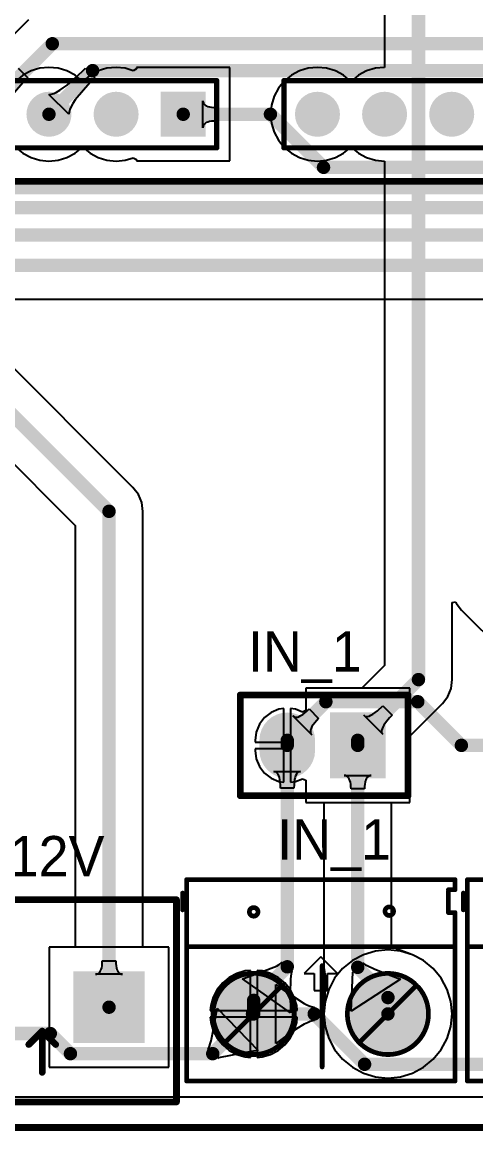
# Model space of a CAD drawing. Header units: millimetres. Extents: x 0 to 190, y 0 to 100.
# Drawn here: x 62.74 to 79.91, y -0.1 to 41.84 of the extents above; entities that cross this region are included whole.
import ezdxf

# ---------------------------------------------------------------- set-up
doc = ezdxf.new("R2010")
doc.units = ezdxf.units.MM
for name, color, linetype in [('BottomLayer', 5, 'Continuous'), ('BottomSolder', 6, 'Continuous'), ('KeepOutLayer', 6, 'Continuous'), ('Mechanical1', 6, 'Continuous'), ('MultiLayer', 9, 'Continuous'), ('PadHoleLayer', 156, 'Continuous'), ('TopLayer', 1, 'Continuous'), ('TopOverlay', 2, 'Continuous'), ('TopSolder', 216, 'Continuous')]:
    doc.layers.add(name, color=color, linetype=linetype)

msp = doc.modelspace()

# ---------------------------------------------------------------- hatches: boundary and pattern name
at = {"layer": 'BottomLayer'}
h = msp.add_hatch(color=5, dxfattribs=at)
edge = h.paths.add_edge_path()
edge.add_arc((63.754, 38.354), 0.75, 0, 360)
h = msp.add_hatch(color=5, dxfattribs=at)
edge = h.paths.add_edge_path()
edge.add_arc((66.294, 38.354), 0.75, 0, 360)
for points in [[(69.584, 37.604), (68.084, 37.604), (68.084, 39.104), (69.584, 39.104)], [(76.39, 13.335), (74.486, 13.335), (74.486, 15.621), (76.39, 15.621)], [(64.777, 5.822), (67.277, 5.822), (67.277, 3.322), (64.777, 3.322)]]:
    msp.add_hatch(color=5, dxfattribs=at).paths.add_polyline_path(points)
h = msp.add_hatch(color=5, dxfattribs=at)
edge = h.paths.add_edge_path()
edge.add_arc((73.914, 38.354), 0.75, 0, 360)
h = msp.add_hatch(color=5, dxfattribs=at)
edge = h.paths.add_edge_path()
edge.add_arc((76.454, 38.354), 0.75, 0, 360)
h = msp.add_hatch(color=5, dxfattribs=at)
edge = h.paths.add_edge_path()
edge.add_arc((78.994, 38.354), 0.75, 0, 360)
h = msp.add_hatch(color=5, dxfattribs=at)
edge = h.paths.add_edge_path()
edge.add_arc((72.771, 14.668), 0.952, 0, 180)
edge.add_line((71.819, 14.668), (71.819, 14.287))
edge.add_arc((72.771, 14.287), 0.952, 180, 360)
edge.add_line((73.724, 14.287), (73.724, 14.668))
h = msp.add_hatch(color=5, dxfattribs=at)
edge = h.paths.add_edge_path()
edge.add_arc((71.501, 4.318), 1.397, 0, 360)
h = msp.add_hatch(color=5, dxfattribs=at)
edge = h.paths.add_edge_path()
edge.add_arc((76.581, 4.318), 1.397, 0, 360)
at = {"layer": 'BottomSolder'}
h = msp.add_hatch(color=6, dxfattribs=at)
edge = h.paths.add_edge_path()
edge.add_arc((63.754, 38.354), 0.852, 0, 360)
h = msp.add_hatch(color=6, dxfattribs=at)
edge = h.paths.add_edge_path()
edge.add_arc((66.294, 38.354), 0.852, 0, 360)
for points in [[(69.686, 37.502), (67.982, 37.502), (67.982, 39.206), (69.686, 39.206)], [(76.492, 13.233), (74.384, 13.233), (74.384, 15.723), (76.492, 15.723)], [(64.676, 5.924), (67.379, 5.924), (67.379, 3.22), (64.676, 3.22)]]:
    msp.add_hatch(color=6, dxfattribs=at).paths.add_polyline_path(points)
h = msp.add_hatch(color=6, dxfattribs=at)
edge = h.paths.add_edge_path()
edge.add_arc((73.914, 38.354), 0.852, 0, 360)
h = msp.add_hatch(color=6, dxfattribs=at)
edge = h.paths.add_edge_path()
edge.add_arc((76.454, 38.354), 0.852, 0, 360)
h = msp.add_hatch(color=6, dxfattribs=at)
edge = h.paths.add_edge_path()
edge.add_arc((78.994, 38.354), 0.852, 0, 360)
h = msp.add_hatch(color=6, dxfattribs=at)
edge = h.paths.add_edge_path()
edge.add_arc((72.771, 14.668), 1.054, 0, 180)
edge.add_line((71.717, 14.668), (71.717, 14.287))
edge.add_arc((72.771, 14.287), 1.054, 180, 360)
edge.add_line((73.825, 14.287), (73.825, 14.668))
h = msp.add_hatch(color=6, dxfattribs=at)
edge = h.paths.add_edge_path()
edge.add_arc((71.501, 4.318), 1.499, 0, 360)
h = msp.add_hatch(color=6, dxfattribs=at)
edge = h.paths.add_edge_path()
edge.add_arc((76.581, 4.318), 1.499, 0, 360)
at = {"layer": 'MultiLayer'}
h = msp.add_hatch(color=9, dxfattribs=at)
edge = h.paths.add_edge_path()
edge.add_arc((63.754, 38.354), 0.75, 0, 360)
h = msp.add_hatch(color=9, dxfattribs=at)
edge = h.paths.add_edge_path()
edge.add_arc((66.294, 38.354), 0.75, 0, 360)
for points in [[(69.584, 37.604), (68.084, 37.604), (68.084, 39.104), (69.584, 39.104)], [(76.39, 13.335), (74.486, 13.335), (74.486, 15.621), (76.39, 15.621)], [(64.777, 5.822), (67.277, 5.822), (67.277, 3.322), (64.777, 3.322)]]:
    msp.add_hatch(color=9, dxfattribs=at).paths.add_polyline_path(points)
h = msp.add_hatch(color=9, dxfattribs=at)
edge = h.paths.add_edge_path()
edge.add_arc((73.914, 38.354), 0.75, 0, 360)
h = msp.add_hatch(color=9, dxfattribs=at)
edge = h.paths.add_edge_path()
edge.add_arc((76.454, 38.354), 0.75, 0, 360)
h = msp.add_hatch(color=9, dxfattribs=at)
edge = h.paths.add_edge_path()
edge.add_arc((78.994, 38.354), 0.75, 0, 360)
h = msp.add_hatch(color=9, dxfattribs=at)
edge = h.paths.add_edge_path()
edge.add_arc((72.771, 14.668), 0.952, 0, 180)
edge.add_line((71.819, 14.668), (71.819, 14.287))
edge.add_arc((72.771, 14.287), 0.952, 180, 360)
edge.add_line((73.724, 14.287), (73.724, 14.668))
h = msp.add_hatch(color=9, dxfattribs=at)
edge = h.paths.add_edge_path()
edge.add_arc((71.501, 4.318), 1.397, 0, 360)
h = msp.add_hatch(color=9, dxfattribs=at)
edge = h.paths.add_edge_path()
edge.add_arc((76.581, 4.318), 1.397, 0, 360)
at = {"layer": 'PadHoleLayer'}
h = msp.add_hatch(color=156, dxfattribs=at)
edge = h.paths.add_edge_path()
edge.add_arc((63.754, 38.354), 0.45, 0, 360)
h = msp.add_hatch(color=156, dxfattribs=at)
edge = h.paths.add_edge_path()
edge.add_arc((66.294, 38.354), 0.45, 0, 360)
h = msp.add_hatch(color=156, dxfattribs=at)
edge = h.paths.add_edge_path()
edge.add_arc((68.834, 38.354), 0.45, 0, 360)
h = msp.add_hatch(color=156, dxfattribs=at)
edge = h.paths.add_edge_path()
edge.add_arc((73.914, 38.354), 0.45, 0, 360)
h = msp.add_hatch(color=156, dxfattribs=at)
edge = h.paths.add_edge_path()
edge.add_arc((76.454, 38.354), 0.45, 0, 360)
h = msp.add_hatch(color=156, dxfattribs=at)
edge = h.paths.add_edge_path()
edge.add_arc((78.994, 38.354), 0.45, 0, 360)
h = msp.add_hatch(color=156, dxfattribs=at)
edge = h.paths.add_edge_path()
edge.add_arc((72.771, 14.478), 0.432, 0, 360)
h = msp.add_hatch(color=156, dxfattribs=at)
edge = h.paths.add_edge_path()
edge.add_arc((75.438, 14.478), 0.432, 0, 360)
h = msp.add_hatch(color=156, dxfattribs=at)
edge = h.paths.add_edge_path()
edge.add_arc((66.027, 4.572), 0.65, 0, 360)
h = msp.add_hatch(color=156, dxfattribs=at)
edge = h.paths.add_edge_path()
edge.add_arc((71.501, 4.318), 0.635, 0, 360)
h = msp.add_hatch(color=156, dxfattribs=at)
edge = h.paths.add_edge_path()
edge.add_arc((76.581, 4.318), 0.635, 0, 360)
at = {"layer": 'TopLayer'}
h = msp.add_hatch(color=1, dxfattribs=at)
edge = h.paths.add_edge_path()
edge.add_arc((63.754, 38.354), 0.75, 0, 360)
h = msp.add_hatch(color=1, dxfattribs=at)
edge = h.paths.add_edge_path()
edge.add_arc((66.294, 38.354), 0.75, 0, 360)
for points in [[(69.584, 37.604), (68.084, 37.604), (68.084, 39.104), (69.584, 39.104)], [(76.39, 13.335), (74.486, 13.335), (74.486, 15.621), (76.39, 15.621)], [(64.777, 5.822), (67.277, 5.822), (67.277, 3.322), (64.777, 3.322)]]:
    msp.add_hatch(color=1, dxfattribs=at).paths.add_polyline_path(points)
h = msp.add_hatch(color=1, dxfattribs=at)
edge = h.paths.add_edge_path()
edge.add_arc((73.914, 38.354), 0.75, 0, 360)
h = msp.add_hatch(color=1, dxfattribs=at)
edge = h.paths.add_edge_path()
edge.add_arc((76.454, 38.354), 0.75, 0, 360)
h = msp.add_hatch(color=1, dxfattribs=at)
edge = h.paths.add_edge_path()
edge.add_arc((78.994, 38.354), 0.75, 0, 360)
h = msp.add_hatch(color=1, dxfattribs=at)
edge = h.paths.add_edge_path()
edge.add_arc((72.771, 14.668), 0.952, 0, 180)
edge.add_line((71.819, 14.668), (71.819, 14.287))
edge.add_arc((72.771, 14.287), 0.952, 180, 360)
edge.add_line((73.724, 14.287), (73.724, 14.668))
h = msp.add_hatch(color=1, dxfattribs=at)
edge = h.paths.add_edge_path()
edge.add_arc((71.501, 4.318), 1.397, 0, 360)
h = msp.add_hatch(color=1, dxfattribs=at)
edge = h.paths.add_edge_path()
edge.add_arc((76.581, 4.318), 1.397, 0, 360)
at = {"layer": 'TopSolder'}
h = msp.add_hatch(color=216, dxfattribs=at)
edge = h.paths.add_edge_path()
edge.add_arc((63.754, 38.354), 0.852, 0, 360)
h = msp.add_hatch(color=216, dxfattribs=at)
edge = h.paths.add_edge_path()
edge.add_arc((66.294, 38.354), 0.852, 0, 360)
for points in [[(69.686, 37.502), (67.982, 37.502), (67.982, 39.206), (69.686, 39.206)], [(76.492, 13.233), (74.384, 13.233), (74.384, 15.723), (76.492, 15.723)], [(64.676, 5.924), (67.379, 5.924), (67.379, 3.22), (64.676, 3.22)]]:
    msp.add_hatch(color=216, dxfattribs=at).paths.add_polyline_path(points)
h = msp.add_hatch(color=216, dxfattribs=at)
edge = h.paths.add_edge_path()
edge.add_arc((73.914, 38.354), 0.852, 0, 360)
h = msp.add_hatch(color=216, dxfattribs=at)
edge = h.paths.add_edge_path()
edge.add_arc((76.454, 38.354), 0.852, 0, 360)
h = msp.add_hatch(color=216, dxfattribs=at)
edge = h.paths.add_edge_path()
edge.add_arc((78.994, 38.354), 0.852, 0, 360)
h = msp.add_hatch(color=216, dxfattribs=at)
edge = h.paths.add_edge_path()
edge.add_arc((72.771, 14.668), 1.054, 0, 180)
edge.add_line((71.717, 14.668), (71.717, 14.287))
edge.add_arc((72.771, 14.287), 1.054, 180, 360)
edge.add_line((73.825, 14.287), (73.825, 14.668))
h = msp.add_hatch(color=216, dxfattribs=at)
edge = h.paths.add_edge_path()
edge.add_arc((71.501, 4.318), 1.499, 0, 360)
h = msp.add_hatch(color=216, dxfattribs=at)
edge = h.paths.add_edge_path()
edge.add_arc((76.581, 4.318), 1.499, 0, 360)

# ---------------------------------------------------------------- linework, layer by layer
at = {"layer": 'BottomLayer'}
for p, q in [((62.975, 41.927), (61.804, 40.755)), ((62.594, 40.093), (62.953, 39.734)), ((64.762, 39.737), (65.134, 40.093)), ((65.134, 40.093), (65.493, 39.734)), ((62.765, 39.542), (62.211, 38.894)), ((62.953, 39.734), (62.765, 39.542)), ((64.294, 39.351), (64.438, 39.46)), ((64.438, 39.46), (64.762, 39.737)), ((65.305, 39.542), (64.751, 38.894)), ((65.493, 39.734), (65.305, 39.542)), ((63.754, 39.104), (63.838, 39.114)), ((64.504, 38.354), (63.754, 39.104)), ((63.838, 39.114), (63.934, 39.144)), ((63.934, 39.144), (64.042, 39.193)), ((64.042, 39.193), (64.162, 39.262)), ((64.162, 39.262), (64.294, 39.351)), ((64.593, 38.642), (64.544, 38.534)), ((64.662, 38.762), (64.593, 38.642)), ((64.751, 38.894), (64.662, 38.762)), ((69.578, 37.846), (69.578, 38.862)), ((69.578, 38.862), (69.583, 38.814)), ((69.583, 38.814), (69.598, 38.771)), ((69.598, 38.771), (69.624, 38.732)), ((69.624, 38.732), (69.66, 38.699)), ((69.66, 38.699), (69.706, 38.671)), ((69.706, 38.671), (69.762, 38.649)), ((69.762, 38.649), (69.828, 38.631)), ((69.828, 38.631), (69.905, 38.618)), ((69.905, 38.618), (69.992, 38.611)), ((69.992, 38.611), (70.089, 38.608)), ((70.089, 38.608), (70.089, 38.1)), ((64.514, 38.438), (64.504, 38.354)), ((64.544, 38.534), (64.514, 38.438)), ((69.583, 37.894), (69.578, 37.846)), ((69.598, 37.937), (69.583, 37.894)), ((69.624, 37.976), (69.598, 37.937)), ((69.66, 38.009), (69.624, 37.976)), ((69.706, 38.036), (69.66, 38.009)), ((69.762, 38.059), (69.706, 38.036)), ((69.828, 38.077), (69.762, 38.059)), ((69.905, 38.09), (69.828, 38.077)), ((69.992, 38.097), (69.905, 38.09)), ((70.089, 38.1), (69.992, 38.097)), ((66.933, 24.237), (59.929, 31.241)), ((59.978, 31.358), (99.249, 31.358)), ((59.042, 28.505), (64.746, 22.8)), ((67.137, 23.972), (66.933, 24.237)), ((67.265, 23.663), (67.137, 23.972)), ((67.308, 23.331), (67.265, 23.663)), ((67.308, 6.838), (67.308, 23.331)), ((64.746, 22.8), (64.746, 6.838)), ((77.406, 16.637), (73.469, 16.637)), ((73.469, 16.637), (73.469, 15.798)), ((77.406, 12.319), (77.406, 16.637)), ((71.911, 15.529), (71.717, 15.277)), ((72.163, 15.722), (71.911, 15.529)), ((72.456, 15.844), (72.163, 15.722)), ((72.644, 15.869), (72.456, 15.844)), ((72.644, 14.605), (72.644, 15.869)), ((73.086, 15.844), (72.898, 15.869)), ((72.898, 15.869), (72.898, 14.478)), ((73.697, 14.878), (72.98, 15.594)), ((72.98, 15.594), (73.018, 15.565)), ((73.018, 15.565), (73.062, 15.547)), ((73.062, 15.547), (73.111, 15.542)), ((73.342, 15.738), (73.086, 15.844)), ((73.111, 15.542), (73.165, 15.55)), ((73.165, 15.55), (73.224, 15.57)), ((73.224, 15.57), (73.288, 15.602)), ((73.288, 15.602), (73.358, 15.647)), ((73.469, 15.798), (73.342, 15.738)), ((73.358, 15.647), (73.433, 15.704)), ((73.433, 15.704), (73.513, 15.773)), ((73.513, 15.773), (73.598, 15.854)), ((73.598, 15.854), (73.957, 15.495)), ((71.717, 15.277), (71.596, 14.983)), ((73.672, 15.121), (73.652, 15.062)), ((73.705, 15.186), (73.672, 15.121)), ((73.749, 15.255), (73.705, 15.186)), ((73.875, 15.41), (73.749, 15.255)), ((73.957, 15.495), (73.875, 15.41)), ((71.596, 14.983), (71.554, 14.668)), ((73.652, 15.062), (73.645, 15.008)), ((73.645, 15.008), (73.65, 14.96)), ((73.65, 14.96), (73.667, 14.916)), ((73.667, 14.916), (73.697, 14.878)), ((71.554, 14.668), (71.554, 14.605)), ((71.554, 14.605), (72.644, 14.605)), ((72.644, 14.351), (71.554, 14.351)), ((71.554, 14.351), (71.554, 14.287)), ((71.554, 14.287), (71.596, 13.973)), ((72.644, 13.087), (72.644, 14.351)), ((72.898, 14.478), (72.898, 13.087)), ((71.596, 13.973), (71.717, 13.679)), ((71.717, 13.679), (71.911, 13.427)), ((71.911, 13.427), (72.163, 13.234)), ((72.312, 13.479), (72.264, 13.485)), ((72.264, 13.485), (73.278, 13.485)), ((72.355, 13.46), (72.312, 13.479)), ((72.393, 13.429), (72.355, 13.46)), ((72.426, 13.386), (72.393, 13.429)), ((73.149, 13.429), (73.116, 13.386)), ((73.187, 13.46), (73.149, 13.429)), ((73.23, 13.479), (73.187, 13.46)), ((73.278, 13.485), (73.23, 13.479)), ((72.163, 13.234), (72.456, 13.112)), ((72.454, 13.33), (72.426, 13.386)), ((72.477, 13.262), (72.454, 13.33)), ((72.456, 13.112), (72.644, 13.087)), ((72.494, 13.181), (72.477, 13.262)), ((72.514, 12.982), (72.494, 13.181)), ((72.898, 13.087), (73.086, 13.112)), ((73.035, 13.088), (73.028, 12.982)), ((73.048, 13.181), (73.035, 13.088)), ((73.065, 13.262), (73.048, 13.181)), ((73.088, 13.33), (73.065, 13.262)), ((73.086, 13.112), (73.342, 13.218)), ((73.116, 13.386), (73.088, 13.33)), ((73.342, 13.218), (73.469, 13.158)), ((73.469, 13.158), (73.469, 12.319)), ((74.978, 13.333), (74.93, 13.338)), ((74.93, 13.338), (75.946, 13.338)), ((75.021, 13.318), (74.978, 13.333)), ((75.06, 13.292), (75.021, 13.318)), ((75.093, 13.257), (75.06, 13.292)), ((75.12, 13.211), (75.093, 13.257)), ((75.143, 13.155), (75.12, 13.211)), ((75.161, 13.089), (75.143, 13.155)), ((75.174, 13.013), (75.161, 13.089)), ((75.181, 12.927), (75.174, 13.013)), ((75.702, 13.013), (75.695, 12.927)), ((75.715, 13.089), (75.702, 13.013)), ((75.733, 13.155), (75.715, 13.089)), ((75.755, 13.211), (75.733, 13.155)), ((75.783, 13.257), (75.755, 13.211)), ((75.816, 13.292), (75.783, 13.257)), ((75.855, 13.318), (75.816, 13.292)), ((75.898, 13.333), (75.855, 13.318)), ((75.946, 13.338), (75.898, 13.333)), ((72.517, 12.864), (72.514, 12.982)), ((73.025, 12.864), (72.517, 12.864)), ((73.028, 12.982), (73.025, 12.864)), ((75.184, 12.83), (75.181, 12.927)), ((75.692, 12.83), (75.184, 12.83)), ((75.695, 12.927), (75.692, 12.83)), ((73.469, 12.319), (74.157, 12.319)), ((74.157, 12.319), (74.157, 6.08)), ((76.719, 6.858), (76.719, 12.319)), ((76.719, 12.319), (77.406, 12.319)), ((64.746, 6.838), (63.761, 6.838)), ((63.761, 6.838), (63.761, 2.306)), ((68.293, 6.838), (67.308, 6.838)), ((68.293, 2.306), (68.293, 6.838)), ((76.963, 6.76), (76.719, 6.858)), ((77.414, 6.592), (76.963, 6.76)), ((65.771, 6.23), (65.773, 6.327)), ((65.773, 6.327), (66.281, 6.327)), ((66.281, 6.327), (66.284, 6.23)), ((77.437, 6.58), (77.414, 6.592)), ((77.509, 6.558), (77.437, 6.58)), ((77.928, 6.334), (77.509, 6.558)), ((78.296, 6.033), (77.928, 6.334)), ((65.649, 5.862), (65.682, 5.898)), ((65.682, 5.898), (65.71, 5.944)), ((65.71, 5.944), (65.733, 6)), ((65.733, 6), (65.75, 6.066)), ((65.75, 6.066), (65.763, 6.143)), ((65.763, 6.143), (65.771, 6.23)), ((66.284, 6.23), (66.291, 6.143)), ((66.291, 6.143), (66.304, 6.066)), ((66.304, 6.066), (66.322, 6)), ((66.322, 6), (66.345, 5.944)), ((66.345, 5.944), (66.373, 5.898)), ((66.373, 5.898), (66.406, 5.862)), ((71.177, 5.945), (70.866, 5.851)), ((71.374, 5.964), (71.177, 5.945)), ((71.326, 5.73), (72.362, 6.131)), ((71.374, 4.445), (71.374, 5.964)), ((71.825, 5.945), (71.628, 5.964)), ((71.628, 5.964), (71.628, 4.445)), ((72.136, 5.851), (71.825, 5.945)), ((72.362, 6.131), (72.46, 6.185)), ((72.46, 6.185), (72.536, 6.235)), ((72.536, 6.235), (72.591, 6.281)), ((72.591, 6.281), (72.951, 5.922)), ((72.934, 5.89), (72.919, 5.83)), ((72.951, 5.922), (72.934, 5.89)), ((74.157, 6.08), (74.201, 5.748)), ((75.188, 4.418), (75.258, 5.9)), ((75.258, 5.9), (75.618, 6.259)), ((75.618, 6.259), (75.662, 6.223)), ((75.662, 6.223), (75.728, 6.181)), ((75.728, 6.181), (75.817, 6.133)), ((75.817, 6.133), (76.061, 6.019)), ((76.061, 6.019), (76.592, 5.804)), ((78.597, 5.665), (78.296, 6.033)), ((65.519, 5.816), (65.568, 5.821)), ((66.535, 5.816), (65.519, 5.816)), ((65.568, 5.821), (65.611, 5.836)), ((65.611, 5.836), (65.649, 5.862)), ((66.406, 5.862), (66.444, 5.836)), ((66.444, 5.836), (66.487, 5.821)), ((66.487, 5.821), (66.535, 5.816)), ((70.328, 5.491), (70.122, 5.24)), ((70.579, 5.697), (70.328, 5.491)), ((70.866, 5.851), (70.579, 5.697)), ((71.079, 5.65), (71.326, 5.73)), ((72.898, 4.354), (71.079, 5.65)), ((72.423, 5.697), (72.136, 5.851)), ((72.674, 5.491), (72.423, 5.697)), ((72.88, 5.24), (72.674, 5.491)), ((72.898, 5.627), (72.886, 5.115)), ((72.907, 5.742), (72.898, 5.627)), ((72.919, 5.83), (72.907, 5.742)), ((74.223, 5.695), (74.164, 4.467)), ((74.201, 5.748), (74.223, 5.695)), ((77.057, 5.631), (75.188, 4.418)), ((76.592, 5.804), (77.057, 5.631)), ((78.821, 5.246), (78.597, 5.665)), ((70.122, 5.24), (69.968, 4.953)), ((72.339, 3.2), (72.339, 5.436)), ((72.339, 5.436), (72.561, 5.271)), ((72.561, 5.271), (73.415, 4.71)), ((73.034, 4.953), (72.88, 5.24)), ((72.886, 5.115), (72.898, 4.354)), ((78.959, 4.791), (78.821, 5.246)), ((69.874, 4.642), (69.855, 4.445)), ((69.968, 4.953), (69.874, 4.642)), ((73.128, 4.642), (73.034, 4.953)), ((73.147, 4.445), (73.128, 4.642)), ((73.415, 4.71), (73.535, 4.65)), ((73.535, 4.65), (73.638, 4.607)), ((79.006, 4.318), (78.959, 4.791)), ((69.855, 4.445), (71.374, 4.445)), ((69.997, 3.802), (70.121, 4.533)), ((70.121, 4.533), (71.675, 2.932)), ((71.628, 4.445), (73.147, 4.445)), ((73.638, 4.607), (73.723, 4.581)), ((73.723, 4.581), (73.792, 4.572)), ((73.792, 4.572), (73.792, 4.064)), ((74.167, 4.429), (74.156, 4.318)), ((74.156, 4.318), (74.203, 3.845)), ((74.164, 4.467), (74.167, 4.429)), ((78.959, 3.845), (79.006, 4.318)), ((71.374, 4.191), (69.855, 4.191)), ((69.855, 4.191), (69.874, 3.994)), ((69.874, 3.994), (69.968, 3.683)), ((69.89, 3.302), (69.997, 3.802)), ((71.374, 2.672), (71.374, 4.191)), ((73.147, 4.191), (71.628, 4.191)), ((71.628, 4.191), (71.628, 2.672)), ((73.034, 3.683), (73.128, 3.994)), ((73.415, 3.926), (73.124, 3.753)), ((73.128, 3.994), (73.147, 4.191)), ((73.535, 3.986), (73.415, 3.926)), ((73.638, 4.029), (73.535, 3.986)), ((73.723, 4.055), (73.638, 4.029)), ((73.792, 4.064), (73.723, 4.055)), ((74.203, 3.845), (74.341, 3.39)), ((78.821, 3.39), (78.959, 3.845)), ((69.968, 3.683), (70.122, 3.396)), ((70.122, 3.396), (70.328, 3.145)), ((72.766, 3.511), (72.339, 3.2)), ((72.674, 3.145), (72.88, 3.396)), ((73.124, 3.753), (72.766, 3.511)), ((72.88, 3.396), (73.034, 3.683)), ((74.341, 3.39), (74.565, 2.971)), ((78.597, 2.971), (78.821, 3.39)), ((69.772, 2.994), (69.799, 3.032)), ((70.131, 2.634), (69.772, 2.994)), ((69.799, 3.032), (69.827, 3.096)), ((69.827, 3.096), (69.858, 3.186)), ((69.858, 3.186), (69.89, 3.302)), ((70.328, 3.145), (70.579, 2.939)), ((70.579, 2.939), (70.866, 2.785)), ((72.136, 2.785), (72.423, 2.939)), ((72.423, 2.939), (72.674, 3.145)), ((74.565, 2.971), (74.866, 2.603)), ((78.296, 2.603), (78.597, 2.971)), ((70.168, 2.659), (70.131, 2.634)), ((71.403, 2.897), (70.168, 2.659)), ((70.866, 2.785), (71.177, 2.691)), ((71.177, 2.691), (71.374, 2.672)), ((71.675, 2.932), (71.403, 2.897)), ((71.628, 2.672), (71.825, 2.691)), ((71.825, 2.691), (72.136, 2.785)), ((74.866, 2.603), (75.234, 2.302)), ((77.928, 2.302), (78.296, 2.603)), ((63.761, 2.306), (68.293, 2.306)), ((75.234, 2.302), (75.653, 2.078)), ((77.509, 2.078), (77.928, 2.302)), ((75.653, 2.078), (76.108, 1.94)), ((76.108, 1.94), (76.581, 1.893)), ((76.581, 1.893), (77.054, 1.94)), ((77.054, 1.94), (77.509, 2.078)), ((113.411, 1.175), (1.153, 1.175))]:
    msp.add_line(p, q, dxfattribs=at)
at = {"layer": 'BottomLayer', "const_width": 0.508}
for points in [[(61.214, 38.354), (63.881, 41.021)], [(63.881, 41.021), (95.504, 41.021)], [(63.754, 38.354), (65.405, 40.005)], [(65.405, 40.005), (95.585, 40.005)], [(68.834, 38.354), (72.135, 38.354)], [(72.135, 38.354), (74.143, 36.346)], [(74.143, 36.346), (97.606, 36.346)], [(61.444, 35.584), (98.322, 35.584)], [(59.666, 34.822), (98.83, 34.822)], [(55.564, 33.794), (66.027, 23.331)], [(58.166, 33.782), (99.314, 33.782)], [(58.053, 32.639), (99.249, 32.639)], [(66.027, 4.572), (66.027, 23.331)], [(72.771, 14.668), (74.231, 16.129)], [(74.231, 16.129), (77.709, 16.129)], [(77.709, 16.129), (79.36, 14.478)], [(72.771, 14.478), (72.771, 14.668)], [(72.771, 6.101), (72.771, 14.478)], [(75.438, 6.08), (75.438, 14.478)], [(79.36, 14.478), (83.439, 14.478)], [(71.501, 4.831), (72.771, 6.101)], [(75.438, 6.08), (76.581, 4.937)], [(71.501, 4.318), (71.501, 4.831)], [(76.581, 4.318), (76.581, 4.937)], [(69.952, 2.814), (71.456, 4.318)], [(71.456, 4.318), (71.501, 4.318)], [(71.501, 4.318), (73.792, 4.318)], [(73.792, 4.318), (75.697, 2.413)], [(61.956, 3.576), (63.805, 3.576)], [(63.805, 3.576), (64.567, 2.814)], [(64.567, 2.814), (69.952, 2.814)], [(75.697, 2.413), (80.222, 2.413)]]:
    msp.add_lwpolyline(points, dxfattribs=at)
at = {"layer": 'BottomLayer', "const_width": 0.254}
for points in [[(63.754, 41.021, 1), (64.008, 41.021, 1)], [(63.754, 41.021, 1), (64.008, 41.021, 1)], [(65.278, 40.005, 1), (65.532, 40.005, 1)], [(65.278, 40.005, 1), (65.532, 40.005, 1)], [(63.627, 38.354, 1), (63.881, 38.354, 1)], [(68.707, 38.354, 1), (68.961, 38.354, 1)], [(72.008, 38.354, 1), (72.262, 38.354, 1)], [(72.008, 38.354, 1), (72.262, 38.354, 1)], [(74.016, 36.346, 1), (74.27, 36.346, 1)], [(74.016, 36.346, 1), (74.27, 36.346, 1)], [(65.9, 23.331, 1), (66.154, 23.331, 1)], [(65.9, 23.331, 1), (66.154, 23.331, 1)], [(74.105, 16.129, 1), (74.359, 16.129, 1)], [(74.105, 16.129, 1), (74.359, 16.129, 1)], [(77.582, 16.129, 1), (77.836, 16.129, 1)], [(77.582, 16.129, 1), (77.836, 16.129, 1)], [(72.644, 14.668, 1), (72.898, 14.668, 1)], [(72.644, 14.668, 1), (72.898, 14.668, 1)], [(72.644, 14.478, 1), (72.898, 14.478, 1)], [(72.644, 14.478, 1), (72.898, 14.478, 1)], [(75.311, 14.478, 1), (75.565, 14.478, 1)], [(79.233, 14.478, 1), (79.487, 14.478, 1)], [(79.233, 14.478, 1), (79.487, 14.478, 1)], [(72.644, 6.101, 1), (72.898, 6.101, 1)], [(72.644, 6.101, 1), (72.898, 6.101, 1)], [(75.311, 6.08, 1), (75.565, 6.08, 1)], [(75.311, 6.08, 1), (75.565, 6.08, 1)], [(71.374, 4.831, 1), (71.628, 4.831, 1)], [(71.374, 4.831, 1), (71.628, 4.831, 1)], [(76.454, 4.937, 1), (76.708, 4.937, 1)], [(76.454, 4.937, 1), (76.708, 4.937, 1)], [(65.9, 4.572, 1), (66.154, 4.572, 1)], [(71.329, 4.318, 1), (71.583, 4.318, 1)], [(71.329, 4.318, 1), (71.583, 4.318, 1)], [(71.374, 4.318, 1), (71.628, 4.318, 1)], [(71.374, 4.318, 1), (71.628, 4.318, 1)], [(71.374, 4.318, 1), (71.628, 4.318, 1)], [(73.665, 4.318, 1), (73.919, 4.318, 1)], [(73.665, 4.318, 1), (73.919, 4.318, 1)], [(76.454, 4.318, 1), (76.708, 4.318, 1)], [(63.678, 3.576, 1), (63.932, 3.576, 1)], [(63.678, 3.576, 1), (63.932, 3.576, 1)], [(64.44, 2.814, 1), (64.694, 2.814, 1)], [(64.44, 2.814, 1), (64.694, 2.814, 1)], [(69.825, 2.814, 1), (70.079, 2.814, 1)], [(69.825, 2.814, 1), (70.079, 2.814, 1)], [(75.57, 2.413, 1), (75.824, 2.413, 1)], [(75.57, 2.413, 1), (75.824, 2.413, 1)]]:
    msp.add_lwpolyline(points, format="xyb", close=True, dxfattribs=at)
at = {"layer": 'KeepOutLayer', "const_width": 0.254}
msp.add_lwpolyline([(0.022, 0.022), (190.119, 0.022)], dxfattribs=at)
at = {"layer": 'Mechanical1', "const_width": 0.254}
msp.add_lwpolyline([(1.894, 35.814), (99.314, 35.814)], dxfattribs=at)
at = {"layer": 'TopLayer'}
for p, q in [((76.455, 42.145), (76.455, 40.129)), ((63.075, 39.993), (62.768, 39.829)), ((63.408, 40.094), (63.075, 39.993)), ((63.754, 40.129), (63.408, 40.094)), ((64.1, 40.094), (63.754, 40.129)), ((64.433, 39.993), (64.1, 40.094)), ((64.74, 39.829), (64.433, 39.993)), ((65.615, 39.993), (65.308, 39.829)), ((65.948, 40.094), (65.615, 39.993)), ((66.294, 40.129), (65.948, 40.094)), ((66.64, 40.094), (66.294, 40.129)), ((66.941, 40.003), (66.64, 40.094)), ((67.068, 40.067), (66.941, 40.003)), ((70.6, 40.12), (67.068, 40.12)), ((67.068, 40.12), (67.068, 40.067)), ((70.6, 36.588), (70.6, 40.12)), ((73.235, 39.993), (72.928, 39.829)), ((73.568, 40.094), (73.235, 39.993)), ((73.914, 40.129), (73.568, 40.094)), ((74.26, 40.094), (73.914, 40.129)), ((74.593, 39.993), (74.26, 40.094)), ((74.9, 39.829), (74.593, 39.993)), ((75.775, 39.993), (75.468, 39.829)), ((76.108, 40.094), (75.775, 39.993)), ((76.454, 40.129), (76.108, 40.094)), ((76.455, 40.129), (76.454, 40.129)), ((62.768, 39.829), (62.579, 39.674)), ((64.929, 39.674), (64.74, 39.829)), ((65.024, 39.618), (64.929, 39.674)), ((65.119, 39.674), (65.024, 39.618)), ((65.308, 39.829), (65.119, 39.674)), ((72.659, 39.609), (72.439, 39.34)), ((72.928, 39.829), (72.659, 39.609)), ((75.089, 39.674), (74.9, 39.829)), ((75.184, 39.618), (75.089, 39.674)), ((75.279, 39.674), (75.184, 39.618)), ((75.468, 39.829), (75.279, 39.674)), ((72.275, 39.033), (72.174, 38.7)), ((72.439, 39.34), (72.275, 39.033)), ((72.174, 38.7), (72.139, 38.354)), ((72.139, 38.354), (72.174, 38.008)), ((72.174, 38.008), (72.275, 37.675)), ((72.275, 37.675), (72.439, 37.368)), ((72.439, 37.368), (72.659, 37.099)), ((62.579, 37.034), (62.768, 36.879)), ((64.74, 36.879), (64.929, 37.034)), ((64.929, 37.034), (65.024, 37.09)), ((65.024, 37.09), (65.119, 37.034)), ((65.119, 37.034), (65.308, 36.879)), ((72.659, 37.099), (72.928, 36.879)), ((74.9, 36.879), (75.089, 37.034)), ((75.089, 37.034), (75.184, 37.09)), ((75.184, 37.09), (75.279, 37.034)), ((75.279, 37.034), (75.468, 36.879)), ((62.768, 36.879), (63.075, 36.715)), ((63.075, 36.715), (63.408, 36.614)), ((63.408, 36.614), (63.754, 36.579)), ((63.754, 36.579), (64.1, 36.614)), ((64.1, 36.614), (64.433, 36.715)), ((64.433, 36.715), (64.74, 36.879)), ((65.308, 36.879), (65.615, 36.715)), ((65.615, 36.715), (65.948, 36.614)), ((65.948, 36.614), (66.294, 36.579)), ((66.294, 36.579), (66.64, 36.614)), ((66.64, 36.614), (66.941, 36.705)), ((66.941, 36.705), (67.068, 36.641)), ((67.068, 36.641), (67.068, 36.588)), ((67.068, 36.588), (70.6, 36.588)), ((72.928, 36.879), (73.235, 36.715)), ((73.235, 36.715), (73.568, 36.614)), ((73.568, 36.614), (73.914, 36.579)), ((73.914, 36.579), (74.26, 36.614)), ((74.26, 36.614), (74.593, 36.715)), ((74.593, 36.715), (74.9, 36.879)), ((75.468, 36.879), (75.775, 36.715)), ((75.775, 36.715), (76.108, 36.614)), ((76.108, 36.614), (76.454, 36.579)), ((76.454, 36.579), (76.455, 36.579)), ((76.455, 36.579), (76.455, 17.497)), ((79.017, 19.888), (79.144, 19.913)), ((79.017, 16.966), (79.017, 19.888)), ((79.144, 19.913), (79.167, 19.858)), ((79.167, 19.858), (79.37, 19.593)), ((79.37, 19.593), (83.04, 15.923)), ((76.455, 17.497), (75.632, 16.674)), ((78.973, 16.635), (79.017, 16.966)), ((75.592, 16.637), (73.469, 16.637)), ((73.469, 16.637), (73.469, 15.798)), ((75.632, 16.674), (75.592, 16.637)), ((78.845, 16.326), (78.973, 16.635)), ((76.186, 15.79), (76.387, 15.977)), ((76.387, 15.977), (76.747, 15.618)), ((77.406, 14.825), (78.642, 16.061)), ((78.642, 16.061), (78.845, 16.326)), ((71.911, 15.529), (71.717, 15.277)), ((72.163, 15.722), (71.911, 15.529)), ((72.456, 15.844), (72.163, 15.722)), ((72.644, 15.869), (72.456, 15.844)), ((72.644, 14.605), (72.644, 15.869)), ((73.086, 15.844), (72.898, 15.869)), ((72.898, 15.869), (72.898, 14.478)), ((73.342, 15.738), (73.086, 15.844)), ((73.469, 15.798), (73.342, 15.738)), ((76.384, 14.9), (75.669, 15.615)), ((75.669, 15.615), (75.708, 15.586)), ((75.708, 15.586), (75.755, 15.572)), ((75.755, 15.572), (75.808, 15.573)), ((75.808, 15.573), (75.869, 15.587)), ((75.869, 15.587), (75.938, 15.616)), ((75.938, 15.616), (76.013, 15.66)), ((76.013, 15.66), (76.096, 15.718)), ((76.096, 15.718), (76.186, 15.79)), ((76.747, 15.618), (76.646, 15.514)), ((71.717, 15.277), (71.596, 14.983)), ((76.357, 15.1), (76.342, 15.039)), ((76.386, 15.168), (76.357, 15.1)), ((76.429, 15.244), (76.386, 15.168)), ((76.487, 15.326), (76.429, 15.244)), ((76.646, 15.514), (76.487, 15.326)), ((71.596, 14.983), (71.554, 14.668)), ((76.342, 15.039), (76.342, 14.985)), ((76.342, 14.985), (76.356, 14.939)), ((76.356, 14.939), (76.384, 14.9)), ((77.406, 12.319), (77.406, 14.825)), ((71.554, 14.668), (71.554, 14.605)), ((71.554, 14.605), (72.644, 14.605)), ((72.644, 14.351), (71.554, 14.351)), ((71.554, 14.351), (71.554, 14.287)), ((71.554, 14.287), (71.596, 13.973)), ((72.644, 13.087), (72.644, 14.351)), ((72.898, 14.478), (72.898, 13.087)), ((71.596, 13.973), (71.717, 13.679)), ((71.717, 13.679), (71.911, 13.427)), ((71.911, 13.427), (72.163, 13.234)), ((72.163, 13.234), (72.456, 13.112)), ((72.456, 13.112), (72.644, 13.087)), ((72.898, 13.087), (73.086, 13.112)), ((73.086, 13.112), (73.342, 13.218)), ((73.342, 13.218), (73.469, 13.158)), ((73.469, 13.158), (73.469, 12.319)), ((73.469, 12.319), (77.406, 12.319)), ((68.293, 6.838), (63.761, 6.838)), ((63.761, 6.838), (63.761, 2.306)), ((68.293, 2.306), (68.293, 6.838)), ((76.581, 6.743), (76.108, 6.696)), ((77.054, 6.696), (76.581, 6.743)), ((75.234, 6.334), (74.866, 6.033)), ((75.653, 6.558), (75.234, 6.334)), ((76.108, 6.696), (75.653, 6.558)), ((77.509, 6.558), (77.054, 6.696)), ((77.928, 6.334), (77.509, 6.558)), ((78.296, 6.033), (77.928, 6.334)), ((71.177, 5.945), (70.866, 5.851)), ((71.374, 5.964), (71.177, 5.945)), ((71.374, 4.445), (71.374, 5.964)), ((71.825, 5.945), (71.628, 5.964)), ((71.628, 5.964), (71.628, 4.445)), ((72.136, 5.851), (71.825, 5.945)), ((74.866, 6.033), (74.565, 5.665)), ((78.597, 5.665), (78.296, 6.033)), ((70.328, 5.491), (70.122, 5.24)), ((70.579, 5.697), (70.328, 5.491)), ((70.866, 5.851), (70.579, 5.697)), ((72.423, 5.697), (72.136, 5.851)), ((72.674, 5.491), (72.423, 5.697)), ((72.88, 5.24), (72.674, 5.491)), ((74.565, 5.665), (74.341, 5.246)), ((78.821, 5.246), (78.597, 5.665)), ((70.122, 5.24), (69.968, 4.953)), ((73.034, 4.953), (72.88, 5.24)), ((74.341, 5.246), (74.203, 4.791)), ((78.959, 4.791), (78.821, 5.246)), ((69.874, 4.642), (69.855, 4.445)), ((69.968, 4.953), (69.874, 4.642)), ((73.128, 4.642), (73.034, 4.953)), ((73.147, 4.445), (73.128, 4.642)), ((74.203, 4.791), (74.156, 4.318)), ((79.006, 4.318), (78.959, 4.791)), ((69.855, 4.445), (71.374, 4.445)), ((71.628, 4.445), (73.147, 4.445)), ((74.156, 4.318), (74.203, 3.845)), ((78.959, 3.845), (79.006, 4.318)), ((71.374, 4.191), (69.855, 4.191)), ((69.855, 4.191), (69.874, 3.994)), ((69.874, 3.994), (69.968, 3.683)), ((71.374, 2.672), (71.374, 4.191)), ((73.147, 4.191), (71.628, 4.191)), ((71.628, 4.191), (71.628, 2.672)), ((73.034, 3.683), (73.128, 3.994)), ((73.128, 3.994), (73.147, 4.191)), ((74.203, 3.845), (74.341, 3.39)), ((78.821, 3.39), (78.959, 3.845)), ((69.968, 3.683), (70.122, 3.396)), ((70.122, 3.396), (70.328, 3.145)), ((72.674, 3.145), (72.88, 3.396)), ((72.88, 3.396), (73.034, 3.683)), ((74.341, 3.39), (74.565, 2.971)), ((78.597, 2.971), (78.821, 3.39)), ((70.328, 3.145), (70.579, 2.939)), ((70.579, 2.939), (70.866, 2.785)), ((72.136, 2.785), (72.423, 2.939)), ((72.423, 2.939), (72.674, 3.145)), ((74.565, 2.971), (74.866, 2.603)), ((78.296, 2.603), (78.597, 2.971)), ((70.866, 2.785), (71.177, 2.691)), ((71.177, 2.691), (71.374, 2.672)), ((71.628, 2.672), (71.825, 2.691)), ((71.825, 2.691), (72.136, 2.785)), ((74.866, 2.603), (75.234, 2.302)), ((77.928, 2.302), (78.296, 2.603)), ((63.761, 2.306), (68.293, 2.306)), ((75.234, 2.302), (75.653, 2.078)), ((77.509, 2.078), (77.928, 2.302)), ((75.653, 2.078), (76.108, 1.94)), ((76.108, 1.94), (76.581, 1.893)), ((76.581, 1.893), (77.054, 1.94)), ((77.054, 1.94), (77.509, 2.078)), ((113.538, 1.175), (1.153, 1.175))]:
    msp.add_line(p, q, dxfattribs=at)
at = {"layer": 'TopLayer', "const_width": 0.508}
for points in [[(77.736, 16.966), (77.736, 42.145)], [(75.438, 14.668), (77.736, 16.966)], [(75.438, 14.478), (75.438, 14.668)]]:
    msp.add_lwpolyline(points, dxfattribs=at)
at = {"layer": 'TopLayer', "const_width": 0.254}
for points in [[(77.609, 16.966, 1), (77.863, 16.966, 1)], [(77.609, 16.966, 1), (77.863, 16.966, 1)], [(75.311, 14.668, 1), (75.565, 14.668, 1)], [(75.311, 14.668, 1), (75.565, 14.668, 1)], [(75.311, 14.478, 1), (75.565, 14.478, 1)]]:
    msp.add_lwpolyline(points, format="xyb", close=True, dxfattribs=at)
at = {"layer": 'TopOverlay'}
for p, q in [((74.041, 6.477), (73.406, 5.842)), ((74.676, 5.842), (74.041, 6.477)), ((73.406, 5.842), (73.787, 5.842)), ((73.787, 5.842), (73.787, 5.207)), ((74.295, 5.207), (74.295, 5.842)), ((74.295, 5.842), (74.676, 5.842)), ((73.787, 5.207), (74.295, 5.207))]:
    msp.add_line(p, q, dxfattribs=at)
for points, const_width in [([(49.784, 39.624), (70.104, 39.624)], 0.2), ([(70.104, 37.084), (70.104, 39.624)], 0.2), ([(72.644, 39.624), (92.964, 39.624)], 0.2), ([(72.644, 37.084), (72.644, 39.624)], 0.2), ([(49.784, 37.084), (70.104, 37.084)], 0.2), ([(72.644, 37.084), (92.964, 37.084)], 0.2), ([(70.993, 16.383), (77.343, 16.383)], 0.254), ([(70.993, 12.573), (70.993, 16.383)], 0.254), ([(77.343, 12.573), (77.343, 16.383)], 0.254), ([(70.993, 12.573), (77.343, 12.573)], 0.254), ([(68.961, 9.398), (79.121, 9.398)], 0.178), ([(68.961, 5.588), (68.961, 9.398)], 0.178), ([(79.121, 9.017), (79.121, 9.398)], 0.178), ([(79.587, 9.398), (89.747, 9.398)], 0.178), ([(79.587, 5.588), (79.587, 9.398)], 0.178), ([(68.809, 8.255), (68.809, 8.89)], 0.178), ([(78.867, 9.017), (79.121, 9.017)], 0.178), ([(78.867, 8.153), (78.867, 8.941)], 0.178), ([(79.434, 8.255), (79.434, 8.89)], 0.178), ([(53.34, 8.636), (68.58, 8.636)], 0.254), ([(68.58, 0.991), (68.58, 8.636)], 0.254), ([(78.867, 8.153), (79.121, 8.153)], 0.178), ([(79.121, 1.778), (79.121, 8.153)], 0.178), ([(68.961, 6.858), (79.121, 6.858)], 0.178), ([(79.587, 6.858), (89.747, 6.858)], 0.178), ([(74.092, 2.311), (74.092, 6.147)], 0.178), ([(68.961, 1.778), (68.961, 5.588)], 0.178), ([(70.434, 3.251), (72.593, 5.41)], 0.178), ([(75.514, 3.251), (77.66, 5.397)], 0.178), ([(79.587, 1.778), (79.587, 5.588)], 0.178), ([(79.121, 2.311), (79.121, 5.334)], 0.178), ([(62.992, 3.162), (63.5, 3.67)], 0.254), ([(63.5, 3.67), (64.008, 3.162)], 0.254), ([(63.5, 2.108), (63.5, 3.67)], 0.254), ([(68.961, 1.778), (79.121, 1.778)], 0.178), ([(79.587, 1.778), (89.747, 1.778)], 0.178), ([(53.34, 0.991), (68.58, 0.991)], 0.254)]:
    msp.add_lwpolyline(points, dxfattribs=dict(at, const_width=const_width))
for points, const_width in [([(70.054, 39.624, 1), (70.154, 39.624, 1)], 0.1), ([(70.054, 39.624, 1), (70.154, 39.624, 1)], 0.1), ([(72.594, 39.624, 1), (72.694, 39.624, 1)], 0.1), ([(72.594, 39.624, 1), (72.694, 39.624, 1)], 0.1), ([(70.054, 37.084, 1), (70.154, 37.084, 1)], 0.1), ([(70.054, 37.084, 1), (70.154, 37.084, 1)], 0.1), ([(72.594, 37.084, 1), (72.694, 37.084, 1)], 0.1), ([(72.594, 37.084, 1), (72.694, 37.084, 1)], 0.1), ([(70.929, 16.383, 1), (71.056, 16.383, 1)], 0.127), ([(70.929, 16.383, 1), (71.056, 16.383, 1)], 0.127), ([(77.279, 16.383, 1), (77.406, 16.383, 1)], 0.127), ([(77.279, 16.383, 1), (77.406, 16.383, 1)], 0.127), ([(70.929, 12.573, 1), (71.056, 12.573, 1)], 0.127), ([(70.929, 12.573, 1), (71.056, 12.573, 1)], 0.127), ([(77.279, 12.573, 1), (77.406, 12.573, 1)], 0.127), ([(77.279, 12.573, 1), (77.406, 12.573, 1)], 0.127), ([(68.917, 9.398, 1), (69.005, 9.398, 1)], 0.0889), ([(68.917, 9.398, 1), (69.005, 9.398, 1)], 0.0889), ([(79.077, 9.398, 1), (79.165, 9.398, 1)], 0.0889), ([(79.077, 9.398, 1), (79.165, 9.398, 1)], 0.0889), ([(79.542, 9.398, 1), (79.631, 9.398, 1)], 0.0889), ([(79.542, 9.398, 1), (79.631, 9.398, 1)], 0.0889), ([(68.764, 8.89, 1), (68.853, 8.89, 1)], 0.0889), ([(78.823, 9.017, 1), (78.911, 9.017, 1)], 0.0889), ([(78.823, 8.941, 1), (78.911, 8.941, 1)], 0.0889), ([(79.077, 9.017, 1), (79.165, 9.017, 1)], 0.0889), ([(79.077, 9.017, 1), (79.165, 9.017, 1)], 0.0889), ([(79.39, 8.89, 1), (79.479, 8.89, 1)], 0.0889), ([(68.516, 8.636, 1), (68.644, 8.636, 1)], 0.127), ([(68.516, 8.636, 1), (68.644, 8.636, 1)], 0.127), ([(71.664, 8.179, 1), (71.338, 8.179, 1)], 0.178), ([(76.794, 8.204, 1), (76.469, 8.204, 1)], 0.178), ([(68.764, 8.255, 1), (68.853, 8.255, 1)], 0.0889), ([(71.294, 8.179, 1), (71.383, 8.179, 1)], 0.0889), ([(71.619, 8.179, 1), (71.708, 8.179, 1)], 0.0889), ([(76.425, 8.204, 1), (76.514, 8.204, 1)], 0.0889), ([(76.75, 8.204, 1), (76.839, 8.204, 1)], 0.0889), ([(78.823, 8.153, 1), (78.911, 8.153, 1)], 0.0889), ([(78.823, 8.153, 1), (78.911, 8.153, 1)], 0.0889), ([(79.077, 8.153, 1), (79.165, 8.153, 1)], 0.0889), ([(79.077, 8.153, 1), (79.165, 8.153, 1)], 0.0889), ([(79.39, 8.255, 1), (79.479, 8.255, 1)], 0.0889), ([(68.917, 6.858, 1), (69.005, 6.858, 1)], 0.0889), ([(79.077, 6.858, 1), (79.165, 6.858, 1)], 0.0889), ([(79.542, 6.858, 1), (79.631, 6.858, 1)], 0.0889), ([(74.047, 6.147, 1), (74.136, 6.147, 1)], 0.0889), ([(68.917, 5.588, 1), (69.005, 5.588, 1)], 0.0889), ([(68.917, 5.588, 1), (69.005, 5.588, 1)], 0.0889), ([(72.448, 5.488, 1), (72.537, 5.488, 1)], 0.0889), ([(72.549, 5.41, 1), (72.638, 5.41, 1)], 0.0889), ([(77.546, 5.472, 1), (77.635, 5.472, 1)], 0.0889), ([(77.616, 5.397, 1), (77.705, 5.397, 1)], 0.0889), ([(79.542, 5.588, 1), (79.631, 5.588, 1)], 0.0889), ([(79.542, 5.588, 1), (79.631, 5.588, 1)], 0.0889), ([(72.604, 5.335, 1), (72.693, 5.335, 1)], 0.0889), ([(77.684, 5.335, 1), (77.773, 5.335, 1)], 0.0889), ([(79.077, 5.334, 1), (79.165, 5.334, 1)], 0.0889), ([(63.437, 3.67, 1), (63.563, 3.67, 1)], 0.127), ([(63.437, 3.67, 1), (63.563, 3.67, 1)], 0.127), ([(63.437, 3.67, 1), (63.563, 3.67, 1)], 0.127), ([(62.928, 3.162, 1), (63.055, 3.162, 1)], 0.127), ([(63.944, 3.162, 1), (64.072, 3.162, 1)], 0.127), ([(70.39, 3.251, 1), (70.479, 3.251, 1)], 0.0889), ([(75.47, 3.251, 1), (75.559, 3.251, 1)], 0.0889), ([(63.437, 2.108, 1), (63.563, 2.108, 1)], 0.127), ([(74.047, 2.311, 1), (74.136, 2.311, 1)], 0.0889), ([(79.077, 2.311, 1), (79.165, 2.311, 1)], 0.0889), ([(68.917, 1.778, 1), (69.005, 1.778, 1)], 0.0889), ([(68.917, 1.778, 1), (69.005, 1.778, 1)], 0.0889), ([(79.077, 1.778, 1), (79.165, 1.778, 1)], 0.0889), ([(79.077, 1.778, 1), (79.165, 1.778, 1)], 0.0889), ([(79.542, 1.778, 1), (79.631, 1.778, 1)], 0.0889), ([(79.542, 1.778, 1), (79.631, 1.778, 1)], 0.0889), ([(68.516, 0.991, 1), (68.644, 0.991, 1)], 0.127), ([(68.516, 0.991, 1), (68.644, 0.991, 1)], 0.127)]:
    msp.add_lwpolyline(points, format="xyb", close=True, dxfattribs=dict(at, const_width=const_width))
at = {"layer": 'TopOverlay', "const_width": 0.178}
for points in [[(72.649, 5.335, -28.0907), (72.493, 5.488)], [(77.729, 5.335, -31.551006), (77.591, 5.472)]]:
    msp.add_lwpolyline(points, format="xyb", dxfattribs=at)

# ---------------------------------------------------------------- texts
at = {"layer": 'TopOverlay'}
for s, p in [('IN_1', (71.285, 17.272)), ('IN_1', (72.39, 10.16)), ('5V-GND-12V', (53.85, 9.525))]:
    msp.add_text(s, height=1.524, dxfattribs=at).set_placement(p)

doc.saveas('drawing.dxf')
